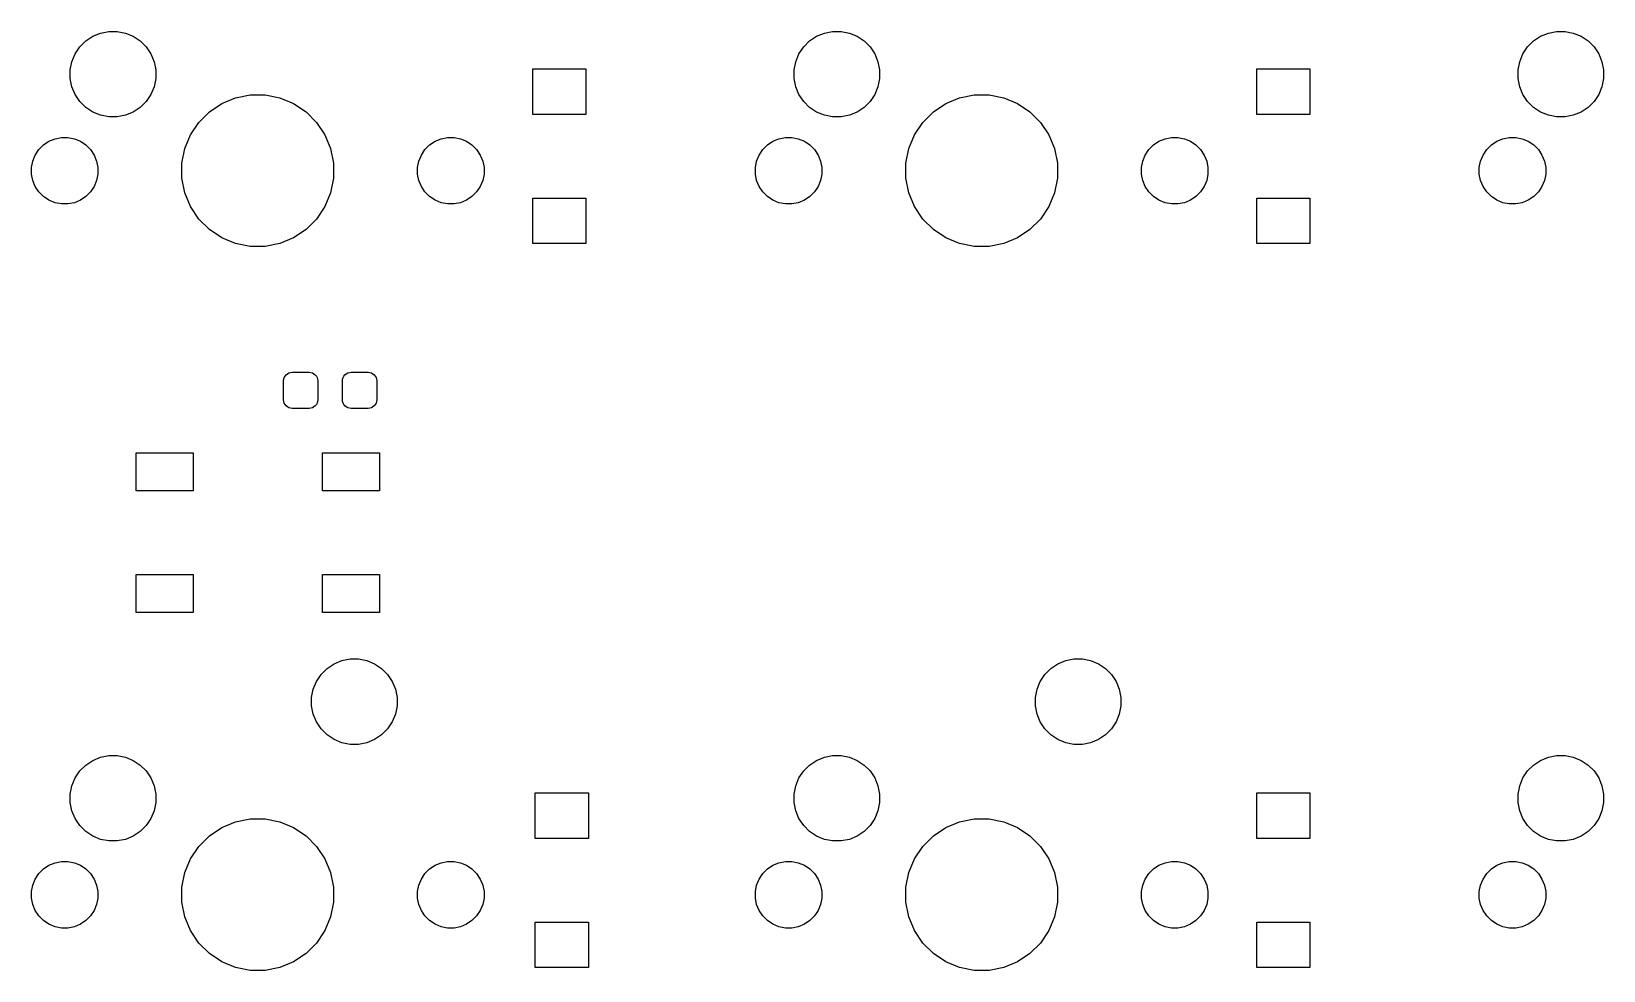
# Model space of a CAD drawing. Extents: x 8 to 336, y -137 to -25.
# Drawn here: x 171.84 to 213.22, y -130.58 to -105.87 of the extents above; entities that cross this region are included whole.
import ezdxf

# ---------------------------------------------------------------- set-up
doc = ezdxf.new("R2010")
doc.units = 0
doc.layers.add('BLACK', color=7, linetype='CONTINUOUS')

msp = doc.modelspace()

# ---------------------------------------------------------------- linework, layer by layer
at = {"layer": 'BLACK', "linetype": 'CONTINUOUS'}
for p, q in [((173.662, -105.916), (173.879, -105.873)), ((173.879, -105.873), (174.101, -105.873)), ((174.101, -105.873), (174.318, -105.916)), ((192.712, -105.916), (192.929, -105.873)), ((192.929, -105.873), (193.151, -105.873)), ((193.151, -105.873), (193.368, -105.916)), ((211.762, -105.916), (211.979, -105.873)), ((211.979, -105.873), (212.201, -105.873)), ((212.201, -105.873), (212.418, -105.916)), ((172.993, -106.465), (173.116, -106.281)), ((173.116, -106.281), (173.273, -106.124)), ((173.273, -106.124), (173.457, -106.001)), ((173.457, -106.001), (173.662, -105.916)), ((174.318, -105.916), (174.523, -106.001)), ((174.523, -106.001), (174.707, -106.124)), ((174.707, -106.124), (174.864, -106.281)), ((174.864, -106.281), (174.987, -106.465)), ((192.043, -106.465), (192.166, -106.281)), ((192.166, -106.281), (192.323, -106.124)), ((192.323, -106.124), (192.507, -106.001)), ((192.507, -106.001), (192.712, -105.916)), ((193.368, -105.916), (193.573, -106.001)), ((193.573, -106.001), (193.757, -106.124)), ((193.757, -106.124), (193.914, -106.281)), ((193.914, -106.281), (194.037, -106.465)), ((211.093, -106.465), (211.216, -106.281)), ((211.216, -106.281), (211.373, -106.124)), ((211.373, -106.124), (211.557, -106.001)), ((211.557, -106.001), (211.762, -105.916)), ((212.418, -105.916), (212.623, -106.001)), ((212.623, -106.001), (212.807, -106.124)), ((212.807, -106.124), (212.964, -106.281)), ((212.964, -106.281), (213.087, -106.465)), ((172.865, -106.887), (172.908, -106.67)), ((172.908, -106.67), (172.993, -106.465)), ((174.987, -106.465), (175.072, -106.67)), ((175.072, -106.67), (175.115, -106.887)), ((191.915, -106.887), (191.958, -106.67)), ((191.958, -106.67), (192.043, -106.465)), ((194.037, -106.465), (194.122, -106.67)), ((194.122, -106.67), (194.165, -106.887)), ((210.965, -106.887), (211.008, -106.67)), ((211.008, -106.67), (211.093, -106.465)), ((213.087, -106.465), (213.172, -106.67)), ((213.172, -106.67), (213.215, -106.887)), ((172.865, -107.109), (172.865, -106.887)), ((172.908, -107.326), (172.865, -107.109)), ((175.115, -107.109), (175.072, -107.326)), ((175.115, -106.887), (175.115, -107.109)), ((185.038, -108.056), (185.038, -106.856)), ((185.038, -106.856), (186.438, -106.856)), ((186.438, -106.856), (186.438, -108.056)), ((191.915, -107.109), (191.915, -106.887)), ((191.958, -107.326), (191.915, -107.109)), ((194.165, -107.109), (194.122, -107.326)), ((194.165, -106.887), (194.165, -107.109)), ((204.088, -108.056), (204.088, -106.856)), ((204.088, -106.856), (205.488, -106.856)), ((205.488, -106.856), (205.488, -108.056)), ((210.965, -107.109), (210.965, -106.887)), ((211.008, -107.326), (210.965, -107.109)), ((213.215, -107.109), (213.172, -107.326)), ((213.215, -106.887), (213.215, -107.109)), ((172.993, -107.531), (172.908, -107.326)), ((173.116, -107.715), (172.993, -107.531)), ((174.987, -107.531), (174.864, -107.715)), ((175.072, -107.326), (174.987, -107.531)), ((177.218, -107.621), (177.604, -107.544)), ((177.604, -107.544), (177.996, -107.544)), ((177.996, -107.544), (178.382, -107.621)), ((192.043, -107.531), (191.958, -107.326)), ((192.166, -107.715), (192.043, -107.531)), ((194.037, -107.531), (193.914, -107.715)), ((194.122, -107.326), (194.037, -107.531)), ((196.268, -107.621), (196.654, -107.544)), ((196.654, -107.544), (197.046, -107.544)), ((197.046, -107.544), (197.432, -107.621)), ((211.093, -107.531), (211.008, -107.326)), ((211.216, -107.715), (211.093, -107.531)), ((213.087, -107.531), (212.964, -107.715)), ((213.172, -107.326), (213.087, -107.531)), ((173.273, -107.872), (173.116, -107.715)), ((173.457, -107.995), (173.273, -107.872)), ((174.707, -107.872), (174.523, -107.995)), ((174.864, -107.715), (174.707, -107.872)), ((176.529, -107.989), (176.856, -107.771)), ((176.856, -107.771), (177.218, -107.621)), ((178.382, -107.621), (178.744, -107.771)), ((178.744, -107.771), (179.071, -107.989)), ((192.323, -107.872), (192.166, -107.715)), ((192.507, -107.995), (192.323, -107.872)), ((193.757, -107.872), (193.573, -107.995)), ((193.914, -107.715), (193.757, -107.872)), ((195.579, -107.989), (195.906, -107.771)), ((195.906, -107.771), (196.268, -107.621)), ((197.432, -107.621), (197.794, -107.771)), ((197.794, -107.771), (198.121, -107.989)), ((211.373, -107.872), (211.216, -107.715)), ((211.557, -107.995), (211.373, -107.872)), ((212.807, -107.872), (212.623, -107.995)), ((212.964, -107.715), (212.807, -107.872)), ((173.662, -108.08), (173.457, -107.995)), ((173.879, -108.123), (173.662, -108.08)), ((174.101, -108.123), (173.879, -108.123)), ((174.318, -108.08), (174.101, -108.123)), ((174.523, -107.995), (174.318, -108.08)), ((176.033, -108.594), (176.251, -108.267)), ((176.251, -108.267), (176.529, -107.989)), ((179.071, -107.989), (179.349, -108.267)), ((179.349, -108.267), (179.567, -108.594)), ((186.438, -108.056), (185.038, -108.056)), ((192.712, -108.08), (192.507, -107.995)), ((192.929, -108.123), (192.712, -108.08)), ((193.151, -108.123), (192.929, -108.123)), ((193.368, -108.08), (193.151, -108.123)), ((193.573, -107.995), (193.368, -108.08)), ((195.083, -108.594), (195.301, -108.267)), ((195.301, -108.267), (195.579, -107.989)), ((198.121, -107.989), (198.399, -108.267)), ((198.399, -108.267), (198.617, -108.594)), ((205.488, -108.056), (204.088, -108.056)), ((211.762, -108.08), (211.557, -107.995)), ((211.979, -108.123), (211.762, -108.08)), ((212.201, -108.123), (211.979, -108.123)), ((212.418, -108.08), (212.201, -108.123)), ((212.623, -107.995), (212.418, -108.08)), ((172.162, -108.858), (172.306, -108.763)), ((172.306, -108.763), (172.465, -108.697)), ((172.465, -108.697), (172.634, -108.663)), ((172.634, -108.663), (172.806, -108.663)), ((172.806, -108.663), (172.975, -108.697)), ((172.975, -108.697), (173.134, -108.763)), ((173.134, -108.763), (173.278, -108.858)), ((175.883, -108.956), (176.033, -108.594)), ((179.567, -108.594), (179.717, -108.956)), ((182.322, -108.858), (182.466, -108.763)), ((182.466, -108.763), (182.625, -108.697)), ((182.625, -108.697), (182.794, -108.663)), ((182.794, -108.663), (182.966, -108.663)), ((182.966, -108.663), (183.135, -108.697)), ((183.135, -108.697), (183.294, -108.763)), ((183.294, -108.763), (183.438, -108.858)), ((191.212, -108.858), (191.356, -108.763)), ((191.356, -108.763), (191.515, -108.697)), ((191.515, -108.697), (191.684, -108.663)), ((191.684, -108.663), (191.856, -108.663)), ((191.856, -108.663), (192.025, -108.697)), ((192.025, -108.697), (192.184, -108.763)), ((192.184, -108.763), (192.328, -108.858)), ((194.933, -108.956), (195.083, -108.594)), ((198.617, -108.594), (198.767, -108.956)), ((201.372, -108.858), (201.516, -108.763)), ((201.516, -108.763), (201.675, -108.697)), ((201.675, -108.697), (201.844, -108.663)), ((201.844, -108.663), (202.016, -108.663)), ((202.016, -108.663), (202.185, -108.697)), ((202.185, -108.697), (202.344, -108.763)), ((202.344, -108.763), (202.488, -108.858)), ((210.262, -108.858), (210.406, -108.763)), ((210.406, -108.763), (210.565, -108.697)), ((210.565, -108.697), (210.734, -108.663)), ((210.734, -108.663), (210.906, -108.663)), ((210.906, -108.663), (211.075, -108.697)), ((211.075, -108.697), (211.234, -108.763)), ((211.234, -108.763), (211.378, -108.858)), ((171.879, -109.283), (171.945, -109.124)), ((171.945, -109.124), (172.04, -108.98)), ((172.04, -108.98), (172.162, -108.858)), ((173.278, -108.858), (173.4, -108.98)), ((173.4, -108.98), (173.495, -109.124)), ((173.495, -109.124), (173.561, -109.283)), ((175.806, -109.342), (175.883, -108.956)), ((179.717, -108.956), (179.794, -109.342)), ((182.039, -109.283), (182.105, -109.124)), ((182.105, -109.124), (182.2, -108.98)), ((182.2, -108.98), (182.322, -108.858)), ((183.438, -108.858), (183.56, -108.98)), ((183.56, -108.98), (183.655, -109.124)), ((183.655, -109.124), (183.721, -109.283)), ((190.929, -109.283), (190.995, -109.124)), ((190.995, -109.124), (191.09, -108.98)), ((191.09, -108.98), (191.212, -108.858)), ((192.328, -108.858), (192.45, -108.98)), ((192.45, -108.98), (192.545, -109.124)), ((192.545, -109.124), (192.611, -109.283)), ((194.856, -109.342), (194.933, -108.956)), ((198.767, -108.956), (198.844, -109.342)), ((201.089, -109.283), (201.155, -109.124)), ((201.155, -109.124), (201.25, -108.98)), ((201.25, -108.98), (201.372, -108.858)), ((202.488, -108.858), (202.61, -108.98)), ((202.61, -108.98), (202.705, -109.124)), ((202.705, -109.124), (202.771, -109.283)), ((209.979, -109.283), (210.045, -109.124)), ((210.045, -109.124), (210.14, -108.98)), ((210.14, -108.98), (210.262, -108.858)), ((211.378, -108.858), (211.5, -108.98)), ((211.5, -108.98), (211.595, -109.124)), ((211.595, -109.124), (211.661, -109.283)), ((171.845, -109.452), (171.879, -109.283)), ((171.845, -109.624), (171.845, -109.452)), ((171.879, -109.793), (171.845, -109.624)), ((173.561, -109.283), (173.595, -109.452)), ((173.595, -109.624), (173.561, -109.793)), ((173.595, -109.452), (173.595, -109.624)), ((175.806, -109.734), (175.806, -109.342)), ((179.794, -109.342), (179.794, -109.734)), ((182.005, -109.452), (182.039, -109.283)), ((182.005, -109.624), (182.005, -109.452)), ((182.039, -109.793), (182.005, -109.624)), ((183.721, -109.283), (183.755, -109.452)), ((183.755, -109.624), (183.721, -109.793)), ((183.755, -109.452), (183.755, -109.624)), ((190.895, -109.452), (190.929, -109.283)), ((190.895, -109.624), (190.895, -109.452)), ((190.929, -109.793), (190.895, -109.624)), ((192.611, -109.283), (192.645, -109.452)), ((192.645, -109.624), (192.611, -109.793)), ((192.645, -109.452), (192.645, -109.624)), ((194.856, -109.734), (194.856, -109.342)), ((198.844, -109.342), (198.844, -109.734)), ((201.055, -109.452), (201.089, -109.283)), ((201.055, -109.624), (201.055, -109.452)), ((201.089, -109.793), (201.055, -109.624)), ((202.771, -109.283), (202.805, -109.452)), ((202.805, -109.624), (202.771, -109.793)), ((202.805, -109.452), (202.805, -109.624)), ((209.945, -109.452), (209.979, -109.283)), ((209.945, -109.624), (209.945, -109.452)), ((209.979, -109.793), (209.945, -109.624)), ((211.661, -109.283), (211.695, -109.452)), ((211.695, -109.624), (211.661, -109.793)), ((211.695, -109.452), (211.695, -109.624)), ((171.945, -109.952), (171.879, -109.793)), ((172.04, -110.096), (171.945, -109.952)), ((173.495, -109.952), (173.4, -110.096)), ((173.561, -109.793), (173.495, -109.952)), ((175.883, -110.12), (175.806, -109.734)), ((179.794, -109.734), (179.717, -110.12)), ((182.105, -109.952), (182.039, -109.793)), ((182.2, -110.096), (182.105, -109.952)), ((183.655, -109.952), (183.56, -110.096)), ((183.721, -109.793), (183.655, -109.952)), ((190.995, -109.952), (190.929, -109.793)), ((191.09, -110.096), (190.995, -109.952)), ((192.545, -109.952), (192.45, -110.096)), ((192.611, -109.793), (192.545, -109.952)), ((194.933, -110.12), (194.856, -109.734)), ((198.844, -109.734), (198.767, -110.12)), ((201.155, -109.952), (201.089, -109.793)), ((201.25, -110.096), (201.155, -109.952)), ((202.705, -109.952), (202.61, -110.096)), ((202.771, -109.793), (202.705, -109.952)), ((210.045, -109.952), (209.979, -109.793)), ((210.14, -110.096), (210.045, -109.952)), ((211.595, -109.952), (211.5, -110.096)), ((211.661, -109.793), (211.595, -109.952)), ((172.162, -110.218), (172.04, -110.096)), ((172.306, -110.313), (172.162, -110.218)), ((172.465, -110.379), (172.306, -110.313)), ((172.634, -110.413), (172.465, -110.379)), ((172.806, -110.413), (172.634, -110.413)), ((172.975, -110.379), (172.806, -110.413)), ((173.134, -110.313), (172.975, -110.379)), ((173.278, -110.218), (173.134, -110.313)), ((173.4, -110.096), (173.278, -110.218)), ((176.033, -110.482), (175.883, -110.12)), ((179.717, -110.12), (179.567, -110.482)), ((182.322, -110.218), (182.2, -110.096)), ((182.466, -110.313), (182.322, -110.218)), ((182.625, -110.379), (182.466, -110.313)), ((182.794, -110.413), (182.625, -110.379)), ((182.966, -110.413), (182.794, -110.413)), ((183.135, -110.379), (182.966, -110.413)), ((183.294, -110.313), (183.135, -110.379)), ((183.438, -110.218), (183.294, -110.313)), ((183.56, -110.096), (183.438, -110.218)), ((185.038, -111.456), (185.038, -110.256)), ((185.038, -110.256), (186.438, -110.256)), ((186.438, -110.256), (186.438, -111.456)), ((191.212, -110.218), (191.09, -110.096)), ((191.356, -110.313), (191.212, -110.218)), ((191.515, -110.379), (191.356, -110.313)), ((191.684, -110.413), (191.515, -110.379)), ((191.856, -110.413), (191.684, -110.413)), ((192.025, -110.379), (191.856, -110.413)), ((192.184, -110.313), (192.025, -110.379)), ((192.328, -110.218), (192.184, -110.313)), ((192.45, -110.096), (192.328, -110.218)), ((195.083, -110.482), (194.933, -110.12)), ((198.767, -110.12), (198.617, -110.482)), ((201.372, -110.218), (201.25, -110.096)), ((201.516, -110.313), (201.372, -110.218)), ((201.675, -110.379), (201.516, -110.313)), ((201.844, -110.413), (201.675, -110.379)), ((202.016, -110.413), (201.844, -110.413)), ((202.185, -110.379), (202.016, -110.413)), ((202.344, -110.313), (202.185, -110.379)), ((202.488, -110.218), (202.344, -110.313)), ((202.61, -110.096), (202.488, -110.218)), ((204.088, -111.456), (204.088, -110.256)), ((204.088, -110.256), (205.488, -110.256)), ((205.488, -110.256), (205.488, -111.456)), ((210.262, -110.218), (210.14, -110.096)), ((210.406, -110.313), (210.262, -110.218)), ((210.565, -110.379), (210.406, -110.313)), ((210.734, -110.413), (210.565, -110.379)), ((210.906, -110.413), (210.734, -110.413)), ((211.075, -110.379), (210.906, -110.413)), ((211.234, -110.313), (211.075, -110.379)), ((211.378, -110.218), (211.234, -110.313)), ((211.5, -110.096), (211.378, -110.218)), ((176.251, -110.809), (176.033, -110.482)), ((176.529, -111.087), (176.251, -110.809)), ((179.349, -110.809), (179.071, -111.087)), ((179.567, -110.482), (179.349, -110.809)), ((195.301, -110.809), (195.083, -110.482)), ((195.579, -111.087), (195.301, -110.809)), ((198.399, -110.809), (198.121, -111.087)), ((198.617, -110.482), (198.399, -110.809)), ((176.856, -111.305), (176.529, -111.087)), ((179.071, -111.087), (178.744, -111.305)), ((195.906, -111.305), (195.579, -111.087)), ((198.121, -111.087), (197.794, -111.305)), ((177.218, -111.455), (176.856, -111.305)), ((177.604, -111.532), (177.218, -111.455)), ((177.996, -111.532), (177.604, -111.532)), ((178.382, -111.455), (177.996, -111.532)), ((178.744, -111.305), (178.382, -111.455)), ((186.438, -111.456), (185.038, -111.456)), ((196.268, -111.455), (195.906, -111.305)), ((196.654, -111.532), (196.268, -111.455)), ((197.046, -111.532), (196.654, -111.532)), ((197.432, -111.455), (197.046, -111.532)), ((197.794, -111.305), (197.432, -111.455)), ((205.488, -111.456), (204.088, -111.456)), ((178.484, -115.022), (178.497, -114.98)), ((178.497, -114.98), (178.518, -114.941)), ((178.518, -114.941), (178.546, -114.907)), ((178.546, -114.907), (178.58, -114.879)), ((178.58, -114.879), (178.619, -114.858)), ((178.619, -114.858), (178.661, -114.845)), ((178.661, -114.845), (178.705, -114.841)), ((178.705, -114.841), (179.155, -114.841)), ((179.155, -114.841), (179.199, -114.845)), ((179.199, -114.845), (179.241, -114.858)), ((179.241, -114.858), (179.28, -114.879)), ((179.28, -114.879), (179.314, -114.907)), ((179.314, -114.907), (179.342, -114.941)), ((179.342, -114.941), (179.363, -114.98)), ((179.363, -114.98), (179.376, -115.022)), ((180.034, -115.022), (180.047, -114.98)), ((180.047, -114.98), (180.068, -114.941)), ((180.068, -114.941), (180.096, -114.907)), ((180.096, -114.907), (180.13, -114.879)), ((180.13, -114.879), (180.169, -114.858)), ((180.169, -114.858), (180.211, -114.845)), ((180.211, -114.845), (180.255, -114.841)), ((180.255, -114.841), (180.705, -114.841)), ((180.705, -114.841), (180.749, -114.845)), ((180.749, -114.845), (180.791, -114.858)), ((180.791, -114.858), (180.83, -114.879)), ((180.83, -114.879), (180.864, -114.907)), ((180.864, -114.907), (180.892, -114.941)), ((180.892, -114.941), (180.913, -114.98)), ((180.913, -114.98), (180.926, -115.022)), ((178.48, -115.066), (178.484, -115.022)), ((178.48, -115.566), (178.48, -115.066)), ((179.376, -115.022), (179.38, -115.066)), ((179.38, -115.066), (179.38, -115.566)), ((180.03, -115.066), (180.034, -115.022)), ((180.03, -115.566), (180.03, -115.066)), ((180.926, -115.022), (180.93, -115.066)), ((180.93, -115.066), (180.93, -115.566)), ((178.484, -115.61), (178.48, -115.566)), ((178.497, -115.652), (178.484, -115.61)), ((178.518, -115.691), (178.497, -115.652)), ((178.546, -115.725), (178.518, -115.691)), ((178.58, -115.753), (178.546, -115.725)), ((178.619, -115.774), (178.58, -115.753)), ((178.661, -115.787), (178.619, -115.774)), ((178.705, -115.791), (178.661, -115.787)), ((179.155, -115.791), (178.705, -115.791)), ((179.199, -115.787), (179.155, -115.791)), ((179.241, -115.774), (179.199, -115.787)), ((179.28, -115.753), (179.241, -115.774)), ((179.314, -115.725), (179.28, -115.753)), ((179.342, -115.691), (179.314, -115.725)), ((179.363, -115.652), (179.342, -115.691)), ((179.376, -115.61), (179.363, -115.652)), ((179.38, -115.566), (179.376, -115.61)), ((180.034, -115.61), (180.03, -115.566)), ((180.047, -115.652), (180.034, -115.61)), ((180.068, -115.691), (180.047, -115.652)), ((180.096, -115.725), (180.068, -115.691)), ((180.13, -115.753), (180.096, -115.725)), ((180.169, -115.774), (180.13, -115.753)), ((180.211, -115.787), (180.169, -115.774)), ((180.255, -115.791), (180.211, -115.787)), ((180.705, -115.791), (180.255, -115.791)), ((180.749, -115.787), (180.705, -115.791)), ((180.791, -115.774), (180.749, -115.787)), ((180.83, -115.753), (180.791, -115.774)), ((180.864, -115.725), (180.83, -115.753)), ((180.892, -115.691), (180.864, -115.725)), ((180.913, -115.652), (180.892, -115.691)), ((180.926, -115.61), (180.913, -115.652)), ((180.93, -115.566), (180.926, -115.61)), ((174.6, -117.962), (174.6, -116.962)), ((174.6, -116.962), (176.1, -116.962)), ((176.1, -116.962), (176.1, -117.962)), ((179.5, -117.962), (179.5, -116.962)), ((179.5, -116.962), (181, -116.962)), ((181, -116.962), (181, -117.962)), ((176.1, -117.962), (174.6, -117.962)), ((181, -117.962), (179.5, -117.962)), ((174.6, -121.162), (174.6, -120.162)), ((174.6, -120.162), (176.1, -120.162)), ((176.1, -120.162), (176.1, -121.162)), ((179.5, -121.162), (179.5, -120.162)), ((179.5, -120.162), (181, -120.162)), ((181, -120.162), (181, -121.162)), ((176.1, -121.162), (174.6, -121.162)), ((181, -121.162), (179.5, -121.162)), ((179.807, -122.511), (180.012, -122.426)), ((180.012, -122.426), (180.229, -122.383)), ((180.229, -122.383), (180.451, -122.383)), ((180.451, -122.383), (180.668, -122.426)), ((180.668, -122.426), (180.873, -122.511)), ((198.857, -122.511), (199.062, -122.426)), ((199.062, -122.426), (199.279, -122.383)), ((199.279, -122.383), (199.501, -122.383)), ((199.501, -122.383), (199.718, -122.426)), ((199.718, -122.426), (199.923, -122.511)), ((179.343, -122.975), (179.466, -122.791)), ((179.466, -122.791), (179.623, -122.634)), ((179.623, -122.634), (179.807, -122.511)), ((180.873, -122.511), (181.057, -122.634)), ((181.057, -122.634), (181.214, -122.791)), ((181.214, -122.791), (181.337, -122.975)), ((198.393, -122.975), (198.516, -122.791)), ((198.516, -122.791), (198.673, -122.634)), ((198.673, -122.634), (198.857, -122.511)), ((199.923, -122.511), (200.107, -122.634)), ((200.107, -122.634), (200.264, -122.791)), ((200.264, -122.791), (200.387, -122.975)), ((179.215, -123.397), (179.258, -123.18)), ((179.258, -123.18), (179.343, -122.975)), ((181.337, -122.975), (181.422, -123.18)), ((181.422, -123.18), (181.465, -123.397)), ((198.265, -123.397), (198.308, -123.18)), ((198.308, -123.18), (198.393, -122.975)), ((200.387, -122.975), (200.472, -123.18)), ((200.472, -123.18), (200.515, -123.397)), ((179.215, -123.619), (179.215, -123.397)), ((179.258, -123.836), (179.215, -123.619)), ((181.465, -123.619), (181.422, -123.836)), ((181.465, -123.397), (181.465, -123.619)), ((198.265, -123.619), (198.265, -123.397)), ((198.308, -123.836), (198.265, -123.619)), ((200.515, -123.619), (200.472, -123.836)), ((200.515, -123.397), (200.515, -123.619)), ((179.343, -124.041), (179.258, -123.836)), ((179.466, -124.225), (179.343, -124.041)), ((181.337, -124.041), (181.214, -124.225)), ((181.422, -123.836), (181.337, -124.041)), ((198.393, -124.041), (198.308, -123.836)), ((198.516, -124.225), (198.393, -124.041)), ((200.387, -124.041), (200.264, -124.225)), ((200.472, -123.836), (200.387, -124.041)), ((179.623, -124.382), (179.466, -124.225)), ((179.807, -124.505), (179.623, -124.382)), ((180.012, -124.59), (179.807, -124.505)), ((180.873, -124.505), (180.668, -124.59)), ((181.057, -124.382), (180.873, -124.505)), ((181.214, -124.225), (181.057, -124.382)), ((198.673, -124.382), (198.516, -124.225)), ((198.857, -124.505), (198.673, -124.382)), ((199.062, -124.59), (198.857, -124.505)), ((199.923, -124.505), (199.718, -124.59)), ((200.107, -124.382), (199.923, -124.505)), ((200.264, -124.225), (200.107, -124.382)), ((173.662, -124.966), (173.879, -124.923)), ((173.879, -124.923), (174.101, -124.923)), ((174.101, -124.923), (174.318, -124.966)), ((180.229, -124.633), (180.012, -124.59)), ((180.451, -124.633), (180.229, -124.633)), ((180.668, -124.59), (180.451, -124.633)), ((192.712, -124.966), (192.929, -124.923)), ((192.929, -124.923), (193.151, -124.923)), ((193.151, -124.923), (193.368, -124.966)), ((199.279, -124.633), (199.062, -124.59)), ((199.501, -124.633), (199.279, -124.633)), ((199.718, -124.59), (199.501, -124.633)), ((211.762, -124.966), (211.979, -124.923)), ((211.979, -124.923), (212.201, -124.923)), ((212.201, -124.923), (212.418, -124.966)), ((172.993, -125.515), (173.116, -125.331)), ((173.116, -125.331), (173.273, -125.174)), ((173.273, -125.174), (173.457, -125.051)), ((173.457, -125.051), (173.662, -124.966)), ((174.318, -124.966), (174.523, -125.051)), ((174.523, -125.051), (174.707, -125.174)), ((174.707, -125.174), (174.864, -125.331)), ((174.864, -125.331), (174.987, -125.515)), ((192.043, -125.515), (192.166, -125.331)), ((192.166, -125.331), (192.323, -125.174)), ((192.323, -125.174), (192.507, -125.051)), ((192.507, -125.051), (192.712, -124.966)), ((193.368, -124.966), (193.573, -125.051)), ((193.573, -125.051), (193.757, -125.174)), ((193.757, -125.174), (193.914, -125.331)), ((193.914, -125.331), (194.037, -125.515)), ((211.093, -125.515), (211.216, -125.331)), ((211.216, -125.331), (211.373, -125.174)), ((211.373, -125.174), (211.557, -125.051)), ((211.557, -125.051), (211.762, -124.966)), ((212.418, -124.966), (212.623, -125.051)), ((212.623, -125.051), (212.807, -125.174)), ((212.807, -125.174), (212.964, -125.331)), ((212.964, -125.331), (213.087, -125.515)), ((172.865, -125.937), (172.908, -125.72)), ((172.908, -125.72), (172.993, -125.515)), ((174.987, -125.515), (175.072, -125.72)), ((175.072, -125.72), (175.115, -125.937)), ((191.915, -125.937), (191.958, -125.72)), ((191.958, -125.72), (192.043, -125.515)), ((194.037, -125.515), (194.122, -125.72)), ((194.122, -125.72), (194.165, -125.937)), ((210.965, -125.937), (211.008, -125.72)), ((211.008, -125.72), (211.093, -125.515)), ((213.087, -125.515), (213.172, -125.72)), ((213.172, -125.72), (213.215, -125.937)), ((172.865, -126.159), (172.865, -125.937)), ((172.908, -126.376), (172.865, -126.159)), ((175.115, -126.159), (175.072, -126.376)), ((175.115, -125.937), (175.115, -126.159)), ((185.101, -127.106), (185.101, -125.906)), ((185.101, -125.906), (186.501, -125.906)), ((186.501, -125.906), (186.501, -127.106)), ((191.915, -126.159), (191.915, -125.937)), ((191.958, -126.376), (191.915, -126.159)), ((194.165, -126.159), (194.122, -126.376)), ((194.165, -125.937), (194.165, -126.159)), ((204.088, -127.106), (204.088, -125.906)), ((204.088, -125.906), (205.488, -125.906)), ((205.488, -125.906), (205.488, -127.106)), ((210.965, -126.159), (210.965, -125.937)), ((211.008, -126.376), (210.965, -126.159)), ((213.215, -126.159), (213.172, -126.376)), ((213.215, -125.937), (213.215, -126.159)), ((172.993, -126.581), (172.908, -126.376)), ((173.116, -126.765), (172.993, -126.581)), ((174.987, -126.581), (174.864, -126.765)), ((175.072, -126.376), (174.987, -126.581)), ((192.043, -126.581), (191.958, -126.376)), ((192.166, -126.765), (192.043, -126.581)), ((194.037, -126.581), (193.914, -126.765)), ((194.122, -126.376), (194.037, -126.581)), ((211.093, -126.581), (211.008, -126.376)), ((211.216, -126.765), (211.093, -126.581)), ((213.087, -126.581), (212.964, -126.765)), ((213.172, -126.376), (213.087, -126.581)), ((173.273, -126.922), (173.116, -126.765)), ((173.457, -127.045), (173.273, -126.922)), ((174.707, -126.922), (174.523, -127.045)), ((174.864, -126.765), (174.707, -126.922)), ((176.529, -127.039), (176.856, -126.821)), ((176.856, -126.821), (177.218, -126.671)), ((177.218, -126.671), (177.604, -126.594)), ((177.604, -126.594), (177.996, -126.594)), ((177.996, -126.594), (178.382, -126.671)), ((178.382, -126.671), (178.744, -126.821)), ((178.744, -126.821), (179.071, -127.039)), ((192.323, -126.922), (192.166, -126.765)), ((192.507, -127.045), (192.323, -126.922)), ((193.757, -126.922), (193.573, -127.045)), ((193.914, -126.765), (193.757, -126.922)), ((195.579, -127.039), (195.906, -126.821)), ((195.906, -126.821), (196.268, -126.671)), ((196.268, -126.671), (196.654, -126.594)), ((196.654, -126.594), (197.046, -126.594)), ((197.046, -126.594), (197.432, -126.671)), ((197.432, -126.671), (197.794, -126.821)), ((197.794, -126.821), (198.121, -127.039)), ((211.373, -126.922), (211.216, -126.765)), ((211.557, -127.045), (211.373, -126.922)), ((212.807, -126.922), (212.623, -127.045)), ((212.964, -126.765), (212.807, -126.922)), ((173.662, -127.13), (173.457, -127.045)), ((173.879, -127.173), (173.662, -127.13)), ((174.101, -127.173), (173.879, -127.173)), ((174.318, -127.13), (174.101, -127.173)), ((174.523, -127.045), (174.318, -127.13)), ((176.033, -127.644), (176.251, -127.317)), ((176.251, -127.317), (176.529, -127.039)), ((179.071, -127.039), (179.349, -127.317)), ((179.349, -127.317), (179.567, -127.644)), ((186.501, -127.106), (185.101, -127.106)), ((192.712, -127.13), (192.507, -127.045)), ((192.929, -127.173), (192.712, -127.13)), ((193.151, -127.173), (192.929, -127.173)), ((193.368, -127.13), (193.151, -127.173)), ((193.573, -127.045), (193.368, -127.13)), ((195.083, -127.644), (195.301, -127.317)), ((195.301, -127.317), (195.579, -127.039)), ((198.121, -127.039), (198.399, -127.317)), ((198.399, -127.317), (198.617, -127.644)), ((205.488, -127.106), (204.088, -127.106)), ((211.762, -127.13), (211.557, -127.045)), ((211.979, -127.173), (211.762, -127.13)), ((212.201, -127.173), (211.979, -127.173)), ((212.418, -127.13), (212.201, -127.173)), ((212.623, -127.045), (212.418, -127.13)), ((172.162, -127.908), (172.306, -127.813)), ((172.306, -127.813), (172.465, -127.747)), ((172.465, -127.747), (172.634, -127.713)), ((172.634, -127.713), (172.806, -127.713)), ((172.806, -127.713), (172.975, -127.747)), ((172.975, -127.747), (173.134, -127.813)), ((173.134, -127.813), (173.278, -127.908)), ((175.883, -128.006), (176.033, -127.644)), ((179.567, -127.644), (179.717, -128.006)), ((182.322, -127.908), (182.466, -127.813)), ((182.466, -127.813), (182.625, -127.747)), ((182.625, -127.747), (182.794, -127.713)), ((182.794, -127.713), (182.966, -127.713)), ((182.966, -127.713), (183.135, -127.747)), ((183.135, -127.747), (183.294, -127.813)), ((183.294, -127.813), (183.438, -127.908)), ((191.212, -127.908), (191.356, -127.813)), ((191.356, -127.813), (191.515, -127.747)), ((191.515, -127.747), (191.684, -127.713)), ((191.684, -127.713), (191.856, -127.713)), ((191.856, -127.713), (192.025, -127.747)), ((192.025, -127.747), (192.184, -127.813)), ((192.184, -127.813), (192.328, -127.908)), ((194.933, -128.006), (195.083, -127.644)), ((198.617, -127.644), (198.767, -128.006)), ((201.372, -127.908), (201.516, -127.813)), ((201.516, -127.813), (201.675, -127.747)), ((201.675, -127.747), (201.844, -127.713)), ((201.844, -127.713), (202.016, -127.713)), ((202.016, -127.713), (202.185, -127.747)), ((202.185, -127.747), (202.344, -127.813)), ((202.344, -127.813), (202.488, -127.908)), ((210.262, -127.908), (210.406, -127.813)), ((210.406, -127.813), (210.565, -127.747)), ((210.565, -127.747), (210.734, -127.713)), ((210.734, -127.713), (210.906, -127.713)), ((210.906, -127.713), (211.075, -127.747)), ((211.075, -127.747), (211.234, -127.813)), ((211.234, -127.813), (211.378, -127.908)), ((171.879, -128.333), (171.945, -128.174)), ((171.945, -128.174), (172.04, -128.03)), ((172.04, -128.03), (172.162, -127.908)), ((173.278, -127.908), (173.4, -128.03)), ((173.4, -128.03), (173.495, -128.174)), ((173.495, -128.174), (173.561, -128.333)), ((175.806, -128.392), (175.883, -128.006)), ((179.717, -128.006), (179.794, -128.392)), ((182.039, -128.333), (182.105, -128.174)), ((182.105, -128.174), (182.2, -128.03)), ((182.2, -128.03), (182.322, -127.908)), ((183.438, -127.908), (183.56, -128.03)), ((183.56, -128.03), (183.655, -128.174)), ((183.655, -128.174), (183.721, -128.333)), ((190.929, -128.333), (190.995, -128.174)), ((190.995, -128.174), (191.09, -128.03)), ((191.09, -128.03), (191.212, -127.908)), ((192.328, -127.908), (192.45, -128.03)), ((192.45, -128.03), (192.545, -128.174)), ((192.545, -128.174), (192.611, -128.333)), ((194.856, -128.392), (194.933, -128.006)), ((198.767, -128.006), (198.844, -128.392)), ((201.089, -128.333), (201.155, -128.174)), ((201.155, -128.174), (201.25, -128.03)), ((201.25, -128.03), (201.372, -127.908)), ((202.488, -127.908), (202.61, -128.03)), ((202.61, -128.03), (202.705, -128.174)), ((202.705, -128.174), (202.771, -128.333)), ((209.979, -128.333), (210.045, -128.174)), ((210.045, -128.174), (210.14, -128.03)), ((210.14, -128.03), (210.262, -127.908)), ((211.378, -127.908), (211.5, -128.03)), ((211.5, -128.03), (211.595, -128.174)), ((211.595, -128.174), (211.661, -128.333)), ((171.845, -128.502), (171.879, -128.333)), ((171.845, -128.674), (171.845, -128.502)), ((173.561, -128.333), (173.595, -128.502)), ((173.595, -128.502), (173.595, -128.674)), ((175.806, -128.784), (175.806, -128.392)), ((179.794, -128.392), (179.794, -128.784)), ((182.005, -128.502), (182.039, -128.333)), ((182.005, -128.674), (182.005, -128.502)), ((183.721, -128.333), (183.755, -128.502)), ((183.755, -128.502), (183.755, -128.674)), ((190.895, -128.502), (190.929, -128.333)), ((190.895, -128.674), (190.895, -128.502)), ((192.611, -128.333), (192.645, -128.502)), ((192.645, -128.502), (192.645, -128.674)), ((194.856, -128.784), (194.856, -128.392)), ((198.844, -128.392), (198.844, -128.784)), ((201.055, -128.502), (201.089, -128.333)), ((201.055, -128.674), (201.055, -128.502)), ((202.771, -128.333), (202.805, -128.502)), ((202.805, -128.502), (202.805, -128.674)), ((209.945, -128.502), (209.979, -128.333)), ((209.945, -128.674), (209.945, -128.502)), ((211.661, -128.333), (211.695, -128.502)), ((211.695, -128.502), (211.695, -128.674)), ((171.879, -128.843), (171.845, -128.674)), ((171.945, -129.002), (171.879, -128.843)), ((172.04, -129.146), (171.945, -129.002)), ((173.495, -129.002), (173.4, -129.146)), ((173.561, -128.843), (173.495, -129.002)), ((173.595, -128.674), (173.561, -128.843)), ((175.883, -129.17), (175.806, -128.784)), ((179.794, -128.784), (179.717, -129.17)), ((182.039, -128.843), (182.005, -128.674)), ((182.105, -129.002), (182.039, -128.843)), ((182.2, -129.146), (182.105, -129.002)), ((183.655, -129.002), (183.56, -129.146)), ((183.721, -128.843), (183.655, -129.002)), ((183.755, -128.674), (183.721, -128.843)), ((190.929, -128.843), (190.895, -128.674)), ((190.995, -129.002), (190.929, -128.843)), ((191.09, -129.146), (190.995, -129.002)), ((192.545, -129.002), (192.45, -129.146)), ((192.611, -128.843), (192.545, -129.002)), ((192.645, -128.674), (192.611, -128.843)), ((194.933, -129.17), (194.856, -128.784)), ((198.844, -128.784), (198.767, -129.17)), ((201.089, -128.843), (201.055, -128.674)), ((201.155, -129.002), (201.089, -128.843)), ((201.25, -129.146), (201.155, -129.002)), ((202.705, -129.002), (202.61, -129.146)), ((202.771, -128.843), (202.705, -129.002)), ((202.805, -128.674), (202.771, -128.843)), ((209.979, -128.843), (209.945, -128.674)), ((210.045, -129.002), (209.979, -128.843)), ((210.14, -129.146), (210.045, -129.002)), ((211.595, -129.002), (211.5, -129.146)), ((211.661, -128.843), (211.595, -129.002)), ((211.695, -128.674), (211.661, -128.843)), ((172.162, -129.268), (172.04, -129.146)), ((172.306, -129.363), (172.162, -129.268)), ((172.465, -129.429), (172.306, -129.363)), ((172.634, -129.463), (172.465, -129.429)), ((172.806, -129.463), (172.634, -129.463)), ((172.975, -129.429), (172.806, -129.463)), ((173.134, -129.363), (172.975, -129.429)), ((173.278, -129.268), (173.134, -129.363)), ((173.4, -129.146), (173.278, -129.268)), ((176.033, -129.532), (175.883, -129.17)), ((179.717, -129.17), (179.567, -129.532)), ((182.322, -129.268), (182.2, -129.146)), ((182.466, -129.363), (182.322, -129.268)), ((182.625, -129.429), (182.466, -129.363)), ((182.794, -129.463), (182.625, -129.429)), ((182.966, -129.463), (182.794, -129.463)), ((183.135, -129.429), (182.966, -129.463)), ((183.294, -129.363), (183.135, -129.429)), ((183.438, -129.268), (183.294, -129.363)), ((183.56, -129.146), (183.438, -129.268)), ((185.101, -130.506), (185.101, -129.306)), ((185.101, -129.306), (186.501, -129.306)), ((186.501, -129.306), (186.501, -130.506)), ((191.212, -129.268), (191.09, -129.146)), ((191.356, -129.363), (191.212, -129.268)), ((191.515, -129.429), (191.356, -129.363)), ((191.684, -129.463), (191.515, -129.429)), ((191.856, -129.463), (191.684, -129.463)), ((192.025, -129.429), (191.856, -129.463)), ((192.184, -129.363), (192.025, -129.429)), ((192.328, -129.268), (192.184, -129.363)), ((192.45, -129.146), (192.328, -129.268)), ((195.083, -129.532), (194.933, -129.17)), ((198.767, -129.17), (198.617, -129.532)), ((201.372, -129.268), (201.25, -129.146)), ((201.516, -129.363), (201.372, -129.268)), ((201.675, -129.429), (201.516, -129.363)), ((201.844, -129.463), (201.675, -129.429)), ((202.016, -129.463), (201.844, -129.463)), ((202.185, -129.429), (202.016, -129.463)), ((202.344, -129.363), (202.185, -129.429)), ((202.488, -129.268), (202.344, -129.363)), ((202.61, -129.146), (202.488, -129.268)), ((204.088, -130.506), (204.088, -129.306)), ((204.088, -129.306), (205.488, -129.306)), ((205.488, -129.306), (205.488, -130.506)), ((210.262, -129.268), (210.14, -129.146)), ((210.406, -129.363), (210.262, -129.268)), ((210.565, -129.429), (210.406, -129.363)), ((210.734, -129.463), (210.565, -129.429)), ((210.906, -129.463), (210.734, -129.463)), ((211.075, -129.429), (210.906, -129.463)), ((211.234, -129.363), (211.075, -129.429)), ((211.378, -129.268), (211.234, -129.363)), ((211.5, -129.146), (211.378, -129.268)), ((176.251, -129.859), (176.033, -129.532)), ((176.529, -130.137), (176.251, -129.859)), ((179.349, -129.859), (179.071, -130.137)), ((179.567, -129.532), (179.349, -129.859)), ((195.301, -129.859), (195.083, -129.532)), ((195.579, -130.137), (195.301, -129.859)), ((198.399, -129.859), (198.121, -130.137)), ((198.617, -129.532), (198.399, -129.859)), ((176.856, -130.355), (176.529, -130.137)), ((179.071, -130.137), (178.744, -130.355)), ((195.906, -130.355), (195.579, -130.137)), ((198.121, -130.137), (197.794, -130.355)), ((177.218, -130.505), (176.856, -130.355)), ((177.604, -130.582), (177.218, -130.505)), ((177.996, -130.582), (177.604, -130.582)), ((178.382, -130.505), (177.996, -130.582)), ((178.744, -130.355), (178.382, -130.505)), ((186.501, -130.506), (185.101, -130.506)), ((196.268, -130.505), (195.906, -130.355)), ((196.654, -130.582), (196.268, -130.505)), ((197.046, -130.582), (196.654, -130.582)), ((197.432, -130.505), (197.046, -130.582)), ((197.794, -130.355), (197.432, -130.505)), ((205.488, -130.506), (204.088, -130.506))]:
    msp.add_line(p, q, dxfattribs=at)

doc.saveas('drawing.dxf')
